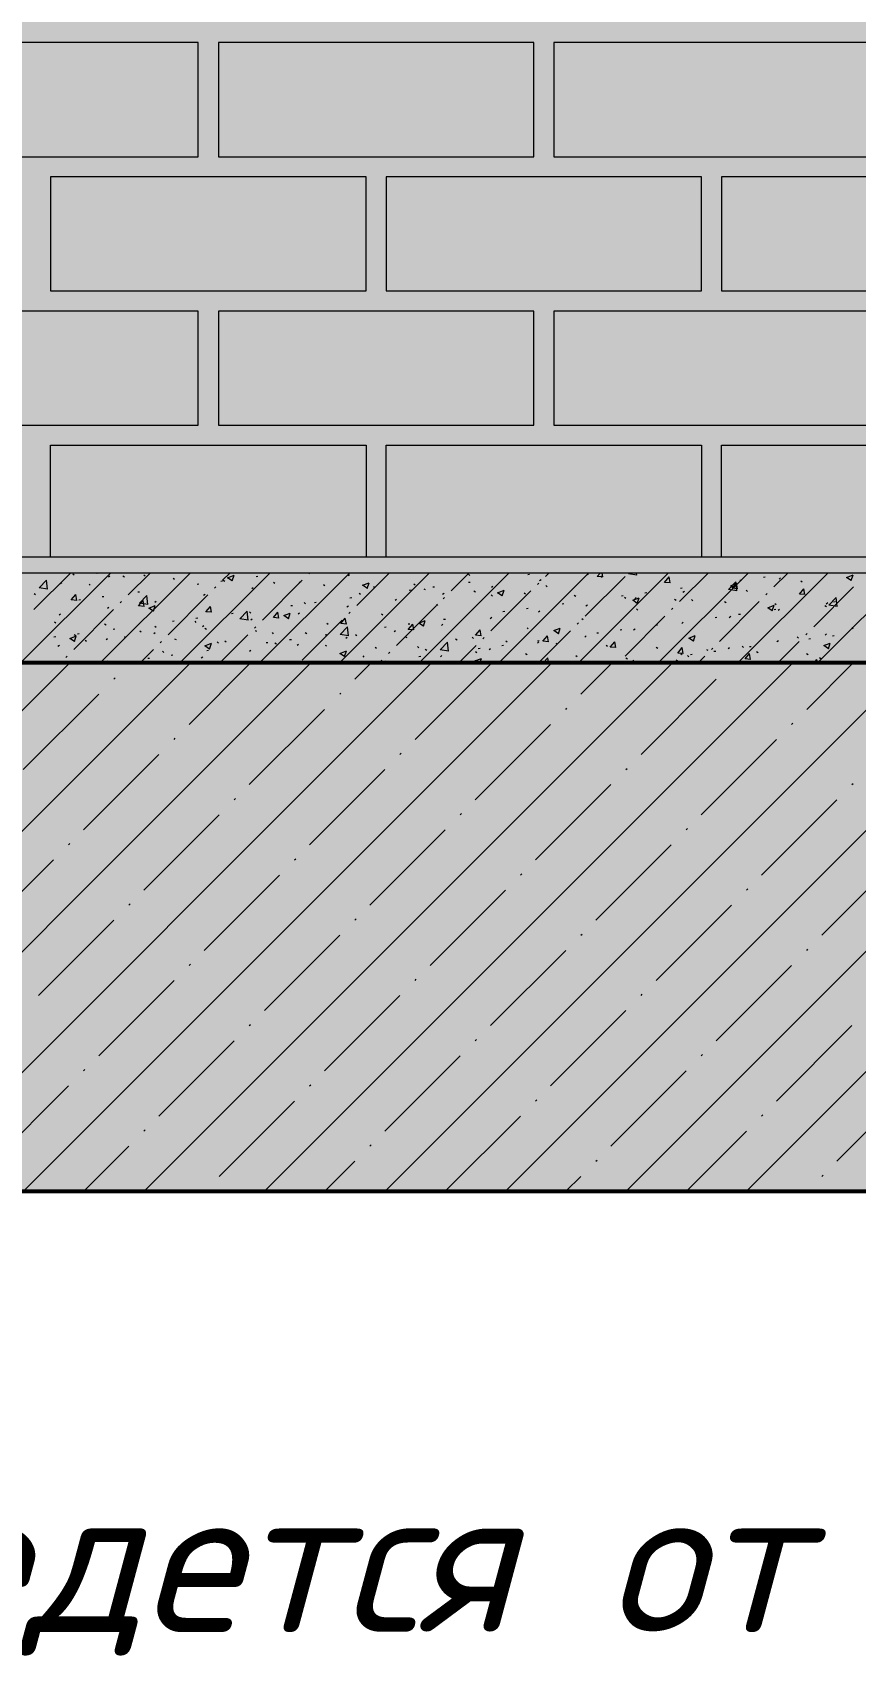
# Model space of a CAD drawing. Header units: millimetres. Extents: x -81576 to 1046824, y -248937 to 691537.
# Drawn here: x -8692 to -7136, y 616929 to 620032 of the extents above; entities that cross this region are included whole.
import ezdxf

# ---------------------------------------------------------------- set-up
doc = ezdxf.new("R2010")
doc.units = ezdxf.units.MM
doc.layers.add('PDF _Геометрия', color=7, linetype='Continuous', true_color=0x1d1d1d)
doc.layers.add('PDF _Сплошная заливка', color=7, linetype='Continuous', true_color=0xffffff)
doc.layers.add('PDF _Текст', color=7, linetype='Continuous')
doc.styles.add('PDF ISOCPEUR Italic', font='isocpeui.ttf')

msp = doc.modelspace()

# ---------------------------------------------------------------- hatches: boundary and pattern name
at = {"layer": 'PDF _Сплошная заливка', "true_color": 0x636466, "transparency": 33554559}
h = msp.add_hatch(color=251, dxfattribs=at)
h.paths.add_polyline_path([(-14198.8, 617839.9), (-46, 617839.9), (-46, 618839.9), (-487.7, 618839.9), (-487.7, 634793.8), (-987.7, 634793.8), (-987.7, 629959.9), (-3957.7, 629959.9), (-3957.7, 629709.9), (-4557.7, 629709.9), (-4557.7, 629409.9), (-5157.7, 629409.9), (-5157.7, 629109.9), (-5757.7, 629109.9), (-5757.7, 628809.9), (-6357.7, 628809.9), (-6357.7, 628509.9), (-6957.7, 628509.9), (-6957.7, 628209.9), (-7557.7, 628209.9), (-7557.7, 627909.9), (-8157.7, 627909.9), (-8157.7, 627609.9), (-8757.7, 627609.9), (-8757.7, 627309.9), (-9357.7, 627309.9), (-9357.7, 627009.9), (-9957.7, 627009.9), (-9957.7, 626709.9), (-10557.7, 626709.9), (-10557.7, 626409.9), (-11157.7, 626409.9), (-11157.7, 626109.9), (-11757.7, 626109.9), (-11757.7, 625579.9), (-18387.7, 625579.9), (-18387.7, 633599.9), (-11037.7, 633599.9), (-11037.7, 634234.5), (-9691.8, 634907.4), (-9784.9, 635093.8), (-9934.9, 634793.8), (-11157.7, 634793.8), (-11157.7, 634509.9), (-11757.7, 634509.9), (-11757.7, 634079.9), (-18387.7, 634079.9), (-18387.7, 634793.8), (-18887.7, 634793.8), (-18887.7, 617839.9), (-18387.7, 617839.9)], flags=0)
h.paths.add_polyline_path([(-9481.2, 618839.9), (-11037.7, 618839.9), (-11037.7, 619074.5), (-4145.8, 622979.9), (-987.7, 622979.9), (-987.7, 618839.9), (-7122.4, 618839.9)], flags=0)
h.paths.add_polyline_path([(-11757.7, 618839.9), (-18387.7, 618839.9), (-18387.7, 625099.9), (-11037.7, 625099.9), (-11037.7, 625834.5), (-3584.2, 629559.9), (-987.7, 629559.9), (-987.7, 623379.9), (-3987.7, 623379.9), (-3987.7, 623429.9), (-4557.7, 623429.9), (-4557.7, 623089.9), (-5157.7, 623089.9), (-5157.7, 622749.9), (-5757.7, 622749.9), (-5757.7, 622409.9), (-6357.7, 622409.9), (-6357.7, 622069.9), (-6957.7, 622069.9), (-6957.7, 621729.9), (-7557.7, 621729.9), (-7557.7, 621389.9), (-8157.7, 621389.9), (-8157.7, 621049.9), (-8757.7, 621049.9), (-8757.7, 620709.9), (-9357.7, 620709.9), (-9357.7, 620369.9), (-9957.7, 620369.9), (-9957.7, 620029.9), (-10557.7, 620029.9), (-10557.7, 619689.9), (-11157.7, 619689.9), (-11157.7, 619349.9), (-11757.7, 619349.9), (-11757.7, 618888.4)], flags=0)
h = msp.add_hatch(color=251, dxfattribs=at)
h.paths.add_polyline_path([(-10812.3, 619039.9), (-3987.7, 619039.9), (-3987.7, 622039.9), (-4487.7, 622039.9), (-4487.7, 622189.9), (-987.7, 622189.9), (-987.7, 622899.9), (-4000.5, 622899.9), (-10751.2, 619074.5)], flags=0)
h.paths.add_polyline_path([(-14247.7, 619039.9), (-11787.7, 619039.9), (-11787.7, 619379.9), (-11197.8, 619379.9), (-11197.8, 621115.6), (-11768, 620792.5), (-11787.7, 620827.3), (-4001.1, 625239.9), (-4260.4, 625239.9), (-4260.4, 625279.9), (-3987.7, 625279.9), (-3987.7, 629203), (-10713.8, 625839.9), (-11026.9, 625839.9), (-11037.7, 625834.5), (-11037.7, 625099.9), (-14247.7, 625099.9), (-14247.7, 620692.2)], flags=0)
h.paths.add_polyline_path([(-10597.8, 619719.9), (-10597.8, 621455.6), (-11157.8, 621138.2), (-11157.8, 619719.9), (-10812.3, 619719.9)], flags=0)
h.paths.add_polyline_path([(-10411.7, 620059.9), (-9997.8, 620059.9), (-9997.8, 621795.6), (-10557.8, 621478.2), (-10557.7, 620059.9)], flags=0)
h.paths.add_polyline_path([(-9481.2, 620399.9), (-9397.8, 620399.9), (-9397.8, 622135.6), (-9957.8, 621818.3), (-9957.7, 620399.9), (-9682.1, 620399.9)], flags=0)
h.paths.add_polyline_path([(-9357.8, 620739.9), (-8797.8, 620739.9), (-8797.8, 622475.6), (-9357.8, 622158.3), (-9357.8, 621049.9)], flags=0)
h.paths.add_polyline_path([(-8288, 621079.9), (-8197.8, 621079.9), (-8197.8, 622815.6), (-8757.8, 622498.3), (-8757.7, 621079.9)], flags=0)
h.paths.add_polyline_path([(-8157.8, 621419.9), (-7597.8, 621419.9), (-7597.8, 623155.7), (-8157.8, 622838.3), (-8157.8, 621729.9)], flags=0)
h.paths.add_polyline_path([(-7407.9, 621759.9), (-6997.8, 621759.9), (-6997.8, 623495.7), (-7557.8, 623178.3), (-7557.7, 621759.9)], flags=0)
h.paths.add_polyline_path([(-6957.7, 622099.9), (-6397.8, 622099.9), (-6397.8, 623835.7), (-6957.8, 623518.4), (-6957.8, 622099.9)], flags=0)
h.paths.add_polyline_path([(-6357.8, 622439.9), (-5797.8, 622439.9), (-5797.8, 624175.7), (-6357.8, 623858.4), (-6357.8, 622667.9)], flags=0)
h.paths.add_polyline_path([(-5197.8, 622779.9), (-5197.8, 624515.7), (-5757.8, 624198.4), (-5757.7, 622779.9)], flags=0)
h.paths.add_polyline_path([(-4597.8, 623119.9), (-4597.8, 624855.8), (-5157.8, 624538.4), (-5157.7, 623119.9), (-4617.7, 623119.9)], flags=0)
h.paths.add_polyline_path([(-4557.7, 623459.9), (-3997.8, 623459.9), (-3997.8, 625195.8), (-4557.8, 624878.4), (-4557.8, 623459.9)], flags=0)
h.paths.add_polyline_path([(-11787.7, 625579.9), (-11757.7, 625579.9), (-11757.7, 625839.9), (-11787.7, 625839.9), (-11787.7, 625599.9)], flags=0)
h.paths.add_polyline_path([(-13747.7, 625839.9), (-12757.7, 625839.9), (-12757.7, 625849.9), (-12723.3, 625849.9), (-12723.3, 625857.9), (-12719.7, 625857.9), (-12718.1, 625877.9), (-12695.7, 625877.9), (-12695, 625857.9), (-12692.1, 625857.9), (-12692.1, 625849.9), (-12657.7, 625849.9), (-12659.2, 626760.5), (-12681.8, 626762.8), (-12693.9, 626770), (-12700.7, 626777.7), (-12705.4, 626787.2), (-12706.7, 626791), (-12706.7, 626807.5), (-12707.5, 626810.6), (-12707.5, 627572.6), (-12707, 627582.5), (-12705.2, 627582.5), (-12704.6, 627585), (-12707.7, 627599.9), (-12703.4, 627617.2), (-12697.6, 627626.1), (-12689.6, 627633.1), (-12682.3, 627636.8), (-12672.5, 627639.3), (-12655.9, 627639.5), (-12621.6, 627639.8), (-12564.4, 627641.5), (-6414.6, 630716.4), (-11786.1, 633402.2), (-11786.1, 633558.6), (-11817.7, 633574.4), (-11817.7, 633599.9), (-14247.7, 633599.9), (-14247.7, 625839.9), (-14168.7, 625839.9)], flags=0)
h.paths.add_polyline_path([(-12429.7, 625839.9), (-11787.7, 625839.9), (-11787.7, 626149.9), (-11753.3, 626149.9), (-11753.3, 626157.9), (-11749.7, 626157.9), (-11748.1, 626177.9), (-11725.7, 626177.9), (-11725, 626157.9), (-11722.1, 626157.9), (-11722.1, 626149.9), (-11687.7, 626149.9), (-11687.7, 627190.4), (-12553.5, 626759.9), (-12617.7, 626759.9), (-12617.7, 625849.9), (-12583.3, 625849.9), (-12583.3, 625857.9), (-12579.7, 625857.9), (-12578.1, 625877.9), (-12555.7, 625877.9), (-12555, 625857.9), (-12552.1, 625857.9), (-12552.1, 625849.9), (-12517.7, 625849.9), (-12517.7, 625839.9)], flags=0)
h.paths.add_polyline_path([(-11547.7, 626139.9), (-11187.7, 626139.9), (-11187.7, 626439.9), (-10587.7, 626439.9), (-10587.7, 626739.9), (-9987.7, 626739.9), (-9987.7, 627049.9), (-9953.3, 627049.9), (-9953.3, 627057.9), (-9949.7, 627057.9), (-9948.1, 627077.9), (-9925.7, 627077.9), (-9925, 627057.9), (-9922.1, 627057.9), (-9922.1, 627049.9), (-9887.7, 627049.9), (-9887.7, 628090.4), (-11647.7, 627210.4), (-11647.7, 626149.9), (-11613.3, 626149.9), (-11613.3, 626157.9), (-11609.7, 626157.9), (-11607.7, 626177.9), (-11585.7, 626177.9), (-11585, 626157.9), (-11582.1, 626157.9), (-11582.1, 626149.9), (-11547.7, 626149.9)], flags=0)
h.paths.add_polyline_path([(-12567.7, 626838.5), (-12566.4, 626840.5), (-11687.7, 627279.9), (-11687.7, 627939.9), (-11675.7, 627941.4), (-11677.5, 627960.8), (-11676.1, 627972.5), (-11676.6, 627979.9), (-11677.3, 627979.9), (-11677.5, 627995.5), (-12553.5, 627559.9), (-12627.8, 627559.9), (-12627.7, 627489.9), (-12617.7, 627489.9), (-12617.7, 626839.8), (-12577.1, 626838.5)], flags=0)
h.paths.add_polyline_path([(-9387.7, 627039.9), (-9387.7, 627339.9), (-8787.7, 627339.9), (-8787.7, 627639.9), (-8187.7, 627639.9), (-8187.7, 627949.9), (-8153.3, 627949.9), (-8153.3, 627957.9), (-8149.7, 627957.9), (-8148.1, 627977.9), (-8125.7, 627977.9), (-8125, 627957.9), (-8122.1, 627957.9), (-8122.1, 627949.9), (-8087.7, 627949.9), (-8087.7, 628990.4), (-9847.7, 628110.4), (-9847.7, 627049.9), (-9813.3, 627049.9), (-9813.3, 627057.9), (-9809.7, 627057.9), (-9808.1, 627077.9), (-9785.7, 627077.9), (-9785, 627057.9), (-9782.1, 627057.9), (-9782.1, 627049.9), (-9747.7, 627049.9), (-9747.7, 627039.9), (-9481.2, 627039.9)], flags=0)
h.paths.add_polyline_path([(-11647.7, 627299.9), (-9887.7, 628179.9), (-9887.7, 628839.9), (-9875.7, 628841.4), (-9877.5, 628860.8), (-9876.1, 628872.5), (-9876.6, 628879.9), (-9877.3, 628879.9), (-9877.5, 628895.5), (-11658, 628005.3), (-11659, 627979.9), (-11660.6, 627979.9), (-11658, 627953.5), (-11657.7, 627939.9), (-11647.7, 627939.9), (-11647.7, 627409.9)], flags=0)
h.paths.add_polyline_path([(-7712.1, 627939.9), (-7587.7, 627939.9), (-7587.7, 628239.9), (-6987.7, 628239.9), (-6987.7, 628539.9), (-6387.7, 628539.9), (-6387.7, 628849.9), (-6353.3, 628849.9), (-6353.3, 628857.9), (-6349.7, 628857.9), (-6348.1, 628877.9), (-6325.7, 628877.9), (-6325, 628857.9), (-6322.1, 628857.9), (-6322.1, 628849.9), (-6287.7, 628849.9), (-6287.7, 629890.4), (-8047.7, 629010.4), (-8047.7, 627949.9), (-8013.3, 627949.9), (-8013.3, 627957.9), (-8009.7, 627957.9), (-8008.1, 627977.9), (-7985.7, 627977.9), (-7985, 627957.9), (-7982.1, 627957.9), (-7982.1, 627949.9), (-7947.7, 627949.9), (-7947.7, 627939.9)], flags=0)
h.paths.add_polyline_path([(-11667.7, 627975.1), (-11665.1, 627979.9), (-11670.7, 627978), (-11670.1, 627977.4)], flags=0)
h.paths.add_polyline_path([(-9847.7, 628199.9), (-8087.7, 629079.9), (-8087.7, 629739.9), (-8075.7, 629741.4), (-8077.5, 629760.8), (-8076.1, 629772.5), (-8076.6, 629779.9), (-8077.3, 629779.9), (-8077.5, 629795.5), (-9858, 628905.3), (-9859, 628879.9), (-9860.6, 628879.9), (-9858, 628853.5), (-9857.7, 628839.9), (-9847.7, 628839.9), (-9847.7, 628235.1)], flags=0)
h.paths.add_polyline_path([(-5787.7, 628839.9), (-5787.7, 629139.9), (-5187.7, 629139.9), (-5187.7, 629439.9), (-4587.7, 629439.9), (-4587.7, 629749.9), (-4553.3, 629749.9), (-4553.3, 629757.9), (-4549.7, 629757.9), (-4548.1, 629777.9), (-4540.8, 629779.5), (-5525.2, 630271.7), (-6247.7, 629910.4), (-6247.7, 628849.9), (-6213.3, 628849.9), (-6213.3, 628857.9), (-6209.7, 628857.9), (-6208.1, 628877.9), (-6185.7, 628877.9), (-6185, 628857.9), (-6182.1, 628857.9), (-6182.1, 628849.9), (-6147.7, 628849.9), (-6147.7, 628839.9), (-5943, 628839.9)], flags=0)
h.paths.add_polyline_path([(-9867.7, 628875.1), (-9865.1, 628879.9), (-9872.7, 628879.9), (-9870.1, 628877.4)], flags=0)
h.paths.add_polyline_path([(-8047.7, 629099.9), (-6287.7, 629979.9), (-6287.7, 630639.9), (-6275.8, 630642), (-6277.5, 630647.9), (-6325.2, 630671.7), (-8058, 629805.3), (-8059, 629779.9), (-8060.6, 629779.9), (-8058, 629753.5), (-8057.7, 629739.9), (-8047.7, 629739.9), (-8047.7, 629610.5)], flags=0)
h.paths.add_polyline_path([(-4321.3, 629739.9), (-4226.1, 629739.9), (-4226.1, 629788.2), (-4386.1, 629868), (-4385, 629757.9), (-4382.1, 629757.9), (-4382.1, 629749.9), (-4347.7, 629748), (-4347.7, 629739.9)], flags=0)
h.paths.add_polyline_path([(-4522.1, 629749.9), (-4487.7, 629749.9), (-4487.7, 629753), (-4525.7, 629772), (-4525, 629757.9), (-4522.1, 629757.9)], flags=0)
h.paths.add_polyline_path([(-4426.1, 629766.9), (-4426.1, 629888), (-4447.7, 629898.7), (-4447.7, 629777.7)], flags=0)
h.paths.add_polyline_path([(-8067.7, 629775.1), (-8065.1, 629779.9), (-8072.7, 629779.9), (-8070.1, 629777.4)], flags=0)
h.paths.add_polyline_path([(-4487.7, 629797.7), (-4487.7, 629918.7), (-4586.1, 629967.8), (-4586.1, 629846.9), (-4528.2, 629818)], flags=0)
h.paths.add_polyline_path([(-4626.1, 629866.9), (-4626.1, 629987.7), (-4786.1, 630067.5), (-4786.1, 629946.9), (-4663.4, 629885.6)], flags=0)
h.paths.add_polyline_path([(-4826.1, 629966.9), (-4826.1, 630087.5), (-4986.1, 630167.3), (-4986.1, 630046.9)], flags=0)
h.paths.add_polyline_path([(-6247.7, 629999.9), (-5614.6, 630316.4), (-6247.7, 630633), (-6247.7, 630023.1)], flags=0)
h.paths.add_polyline_path([(-5026.1, 630066.9), (-5026.1, 630187.2), (-5186.1, 630267), (-5186.1, 630146.9), (-5128.2, 630118)], flags=0)
h.paths.add_polyline_path([(-5226.1, 630166.9), (-5226.1, 630287), (-5360.5, 630354), (-5386.1, 630341.2), (-5386.1, 630246.9), (-5353.3, 630230.5)], flags=0)
h.paths.add_polyline_path([(-5426.1, 630266.9), (-5427, 630320.8), (-5480.5, 630294.1)], flags=0)
h.paths.add_polyline_path([(-5569.9, 630338.8), (-5450.1, 630398.7), (-5586.1, 630466.5), (-5586.1, 630346.9)], flags=0)
h.paths.add_polyline_path([(-5626.1, 630366.9), (-5626.1, 630486.5), (-5786.1, 630566.3), (-5786.1, 630446.9), (-5648.1, 630377.9)], flags=0)
h.paths.add_polyline_path([(-5826.1, 630466.9), (-5826.1, 630586.2), (-5986.1, 630666), (-5986.1, 630546.9), (-5943, 630525.3)], flags=0)
h.paths.add_polyline_path([(-6026.1, 630566.9), (-6026.1, 630686), (-6038.6, 630692.2), (-6186.1, 630692.2), (-6186.1, 630646.9)], flags=0)
h.paths.add_polyline_path([(-6226.1, 630666.9), (-6226.1, 630721.2), (-6258, 630705.3), (-6258, 630682.8), (-6237.9, 630672.8)], flags=0)
h.paths.add_polyline_path([(-6277.3, 630692.5), (-6277.3, 630695.6), (-6280.5, 630694.1)], flags=0)
h.paths.add_polyline_path([(-6369.9, 630738.8), (-6251.1, 630798.2), (-6386.1, 630865.5), (-6385.3, 630746.5)], flags=0)
h.paths.add_polyline_path([(-6426.1, 630766.9), (-6426.1, 630885.4), (-6586.1, 630965.2), (-6586.1, 630846.9), (-6532.7, 630820.2)], flags=0)
h.paths.add_polyline_path([(-6626.1, 630866.9), (-6626.1, 630985.2), (-6786.1, 631065), (-6786.1, 630946.9)], flags=0)
h.paths.add_polyline_path([(-6826.1, 630966.9), (-6826.1, 631084.9), (-6986.1, 631164.7), (-6986.1, 631046.9), (-6928.2, 631018)], flags=0)
h.paths.add_polyline_path([(-7026.1, 631066.9), (-7026.1, 631184.7), (-7186.1, 631264.5), (-7186.1, 631146.9), (-7122.4, 631115)], flags=0)
h.paths.add_polyline_path([(-7226.1, 631166.9), (-7226.1, 631284.4), (-7386.1, 631364.2), (-7386.1, 631246.9)], flags=0)
h.paths.add_polyline_path([(-7426.1, 631266.9), (-7426.1, 631384.2), (-7586.1, 631464), (-7586.1, 631346.9), (-7563.1, 631335.4)], flags=0)
h.paths.add_polyline_path([(-7626.1, 631366.9), (-7626.1, 631483.9), (-7786.1, 631563.7), (-7786.1, 631446.9), (-7712.1, 631409.9)], flags=0)
h.paths.add_polyline_path([(-7826.1, 631466.9), (-7826.1, 631583.7), (-7843.2, 631592.2), (-7986.1, 631592.2), (-7986.1, 631546.9), (-7964.3, 631536)], flags=0)
h.paths.add_polyline_path([(-8026.1, 631566.9), (-8026.1, 631683.4), (-8186.1, 631763.2), (-8186.1, 631646.9), (-8076.7, 631592.2)], flags=0)
h.paths.add_polyline_path([(-8226.1, 631666.9), (-8226.1, 631783.2), (-8386.1, 631863), (-8386.1, 631746.9), (-8301.8, 631704.7)], flags=0)
h.paths.add_polyline_path([(-8426.1, 631766.9), (-8426.1, 631882.9), (-8586.1, 631962.7), (-8586.1, 631846.9)], flags=0)
h.paths.add_polyline_path([(-8626.1, 631866.9), (-8626.1, 631982.6), (-8786.1, 632062.4), (-8786.1, 631946.9), (-8728.2, 631918)], flags=0)
h.paths.add_polyline_path([(-8826.1, 631966.9), (-8826.1, 632082.4), (-8986.1, 632162.2), (-8986.1, 632046.9)], flags=0)
h.paths.add_polyline_path([(-9026.1, 632066.9), (-9026.1, 632182.1), (-9186.1, 632261.9), (-9186.1, 632146.9)], flags=0)
h.paths.add_polyline_path([(-9226.1, 632166.9), (-9226.1, 632281.9), (-9386.1, 632361.7), (-9386.1, 632246.9), (-9363.1, 632235.4)], flags=0)
h.paths.add_polyline_path([(-9426.1, 632266.9), (-9426.1, 632381.6), (-9586.1, 632461.4), (-9586.1, 632346.9), (-9481.2, 632294.4)], flags=0)
h.paths.add_polyline_path([(-9626.1, 632366.9), (-9626.1, 632481.4), (-9647.8, 632492.2), (-9786.1, 632492.2), (-9786.1, 632446.9), (-9776.1, 632441.9)], flags=0)
h.paths.add_polyline_path([(-9826.1, 632466.9), (-9826.1, 632581.1), (-9986.1, 632660.9), (-9986.1, 632546.9), (-9876.7, 632492.2)], flags=0)
h.paths.add_polyline_path([(-10026.1, 632566.9), (-10026.1, 632680.9), (-10186.1, 632760.7), (-10186.1, 632646.9), (-10070.9, 632589.3)], flags=0)
h.paths.add_polyline_path([(-10226.1, 632666.9), (-10226.1, 632780.6), (-10386.1, 632860.4), (-10386.1, 632746.9)], flags=0)
h.paths.add_polyline_path([(-10426.1, 632766.9), (-10426.1, 632880.4), (-10586.1, 632960.1), (-10585.4, 632846.5), (-10528.2, 632818)], flags=0)
h.paths.add_polyline_path([(-10626.1, 632866.9), (-10626.1, 632980.1), (-10786.1, 633059.9), (-10786.1, 632946.9), (-10660.6, 632884.1)], flags=0)
h.paths.add_polyline_path([(-10826.1, 632966.9), (-10826.1, 633079.8), (-10986.1, 633159.6), (-10986.1, 633046.9)], flags=0)
h.paths.add_polyline_path([(-11026.1, 633066.9), (-11026.1, 633179.6), (-11186.1, 633259.4), (-11186.1, 633146.9), (-11163.1, 633135.4)], flags=0)
h.paths.add_polyline_path([(-11226.1, 633166.9), (-11226.1, 633279.3), (-11386.1, 633359.1), (-11386.1, 633246.9), (-11250.3, 633179)], flags=0)
h.paths.add_polyline_path([(-11426.1, 633266.9), (-11426.1, 633379.1), (-11586.1, 633458.9), (-11586.1, 633346.9)], flags=0)
h.paths.add_polyline_path([(-11626.1, 633366.9), (-11626.1, 633472.2), (-11746.1, 633472.2), (-11746.1, 633426.9)], flags=0)
h = msp.add_hatch(color=251, dxfattribs=at)
h.paths.add_polyline_path([(-18382.7, 619009.9), (-11757.7, 619009.9), (-11757.7, 619039.9), (-18387.7, 619039.9), (-18387.7, 619009.9), (-18383.6, 619009.9)], flags=0)
h.paths.add_polyline_path([(-3987.7, 619009.9), (-987.7, 619009.9), (-987.7, 619039.9), (-11037.7, 619039.9), (-11037.7, 619009.9), (-4763.6, 619009.9)], flags=0)
h = msp.add_hatch(color=251, dxfattribs=at)
h.paths.add_polyline_path([(-18387.7, 618839.9), (-11757.7, 618839.9), (-11757.7, 619009.9), (-18387.7, 619009.9)], flags=0)
h.paths.add_polyline_path([(-3987.7, 618839.9), (-987.7, 618839.9), (-987.7, 619009.9), (-11037.7, 619009.9), (-11037.7, 618839.9), (-4763.6, 618839.9)], flags=0)

# ---------------------------------------------------------------- linework, layer by layer
at = {"layer": 'PDF _Геометрия', "color": 7, "lineweight": 53}
msp.add_lwpolyline([(-18887.7, 634793.8), (-18887.7, 617839.9), (-46, 617839.9)], dxfattribs=at)
at = {"layer": 'PDF _Геометрия', "color": 7, "lineweight": 50}
for points in [[(-987.7, 622979.9), (-987.7, 618839.9), (-11037.7, 618839.9)], [(-18916.4, 617839.9), (-46, 617839.9)]]:
    msp.add_lwpolyline(points, dxfattribs=at)
at = {"layer": 'PDF _Геометрия', "color": 7, "lineweight": 53}
msp.add_lwpolyline([(-11037.7, 619074.5), (-4145.8, 622979.9), (-987.7, 622979.9), (-987.7, 618839.9), (-11037.7, 618839.9)], close=True, dxfattribs=at)
at = {"layer": 'PDF _Геометрия', "color": 9, "lineweight": 9, "true_color": 0xcacaca}
for points in [[(-8379.1, 620013.8), (-8976, 620013.8), (-8976, 619797.9), (-8379.1, 619797.9)], [(-7744.1, 620013.8), (-8341, 620013.8), (-8341, 619797.9), (-7744.1, 619797.9)], [(-7109.1, 620013.8), (-7706, 620013.8), (-7706, 619797.9), (-7109.1, 619797.9)], [(-8061.6, 619759.8), (-8658.5, 619759.8), (-8658.5, 619543.9), (-8061.6, 619543.9)], [(-7426.6, 619759.8), (-8023.5, 619759.8), (-8023.5, 619543.9), (-7426.6, 619543.9)], [(-6791.6, 619759.8), (-7388.5, 619759.8), (-7388.5, 619543.9), (-6791.6, 619543.9)], [(-8379.1, 619505.8), (-8976, 619505.8), (-8976, 619289.9), (-8379.1, 619289.9)], [(-7744.1, 619505.8), (-8341, 619505.8), (-8341, 619289.9), (-7744.1, 619289.9)], [(-7109.1, 619505.8), (-7706, 619505.8), (-7706, 619289.9), (-7109.1, 619289.9)]]:
    msp.add_lwpolyline(points, close=True, dxfattribs=at)
for points in [[(-8658.5, 619039.9), (-8658.5, 619251.8), (-8061.6, 619251.8), (-8061.6, 619039.9)], [(-8023.5, 619039.9), (-8023.5, 619251.8), (-7426.6, 619251.8), (-7426.6, 619039.9)], [(-7388.5, 619039.9), (-7388.5, 619251.8), (-6791.6, 619251.8), (-6791.6, 619039.9)]]:
    msp.add_lwpolyline(points, dxfattribs=at)
at = {"layer": 'PDF _Геометрия', "color": 7, "lineweight": 9}
for points in [[(-11037.7, 618839.9), (-987.7, 618839.9), (-987.7, 619009.9), (-987.7, 619039.9), (-11037.7, 619039.9)], [(-987.7, 619009.9), (-11037.7, 619009.9)]]:
    msp.add_lwpolyline(points, dxfattribs=at)
at = {"layer": 'PDF _Геометрия', "color": 250, "lineweight": 9, "true_color": 0x2c2c2c}
for points in [[(-8715.5, 618839.9), (-8545.5, 619009.9)], [(-8690.2, 618940.7), (-8621, 619009.9)], [(-8664.2, 618979.6), (-8680, 618982.1), (-8666.2, 618996.5)], [(-8664.2, 618979.6), (-8666.2, 618996.5)], [(-8640.3, 618989.9), (-8637.6, 618992)], [(-8616.7, 619008.3), (-8613.8, 619006.5)], [(-8585.9, 618989), (-8583.4, 618986.8)], [(-8571, 619009.9), (-8570.2, 619009.3)], [(-8570.2, 619009.3), (-8570, 619009.9)], [(-8564.7, 618839.9), (-8394.7, 619009.9)], [(-8549, 619002.4), (-8546.3, 619004.5)], [(-8521.8, 619004.3), (-8518.9, 619002.5)], [(-8511.6, 618968.4), (-8470.2, 619009.9)], [(-8482.2, 619006.8), (-8479.7, 619004.6)], [(-8426.8, 619000.3), (-8424, 618998.5)], [(-8413.8, 618839.9), (-8243.8, 619009.9)], [(-8381.3, 618988.8), (-8377.9, 618989.3)], [(-8348.2, 618981), (-8345.7, 618983.5)], [(-8336.7, 618994.7), (-8333.4, 618995.1)], [(-8333.1, 618996.1), (-8319.3, 619009.9)], [(-8331.9, 618996.3), (-8329.1, 618994.5)], [(-8314.7, 618995.1), (-8323.5, 619001), (-8311.1, 619005.8)], [(-8314.7, 618995.1), (-8311.1, 619005.8)], [(-8277.7, 618980.5), (-8275, 618982.5)], [(-8269.4, 619003.6), (-8266.1, 619004)], [(-8262.9, 618839.9), (-8092.9, 619009.9)], [(-8257.7, 618920.6), (-8182.2, 618996.1)], [(-8237, 618992.3), (-8234.2, 618990.5)], [(-8187.9, 618991.9), (-8185.2, 618993.9)], [(-8169.7, 619008.6), (-8168.4, 619009.9)], [(-8142.1, 618988.3), (-8139.3, 618986.5)], [(-8112.1, 618839.9), (-7942.1, 619009.9)], [(-8095.5, 619005.2), (-8092.9, 619007.2)], [(-8079.2, 618948.3), (-8017.5, 619009.9)], [(-8059.1, 618980.8), (-8068, 618986.8), (-8055.5, 618991.6)], [(-8059.2, 618980.8), (-8055.5, 618991.6)], [(-8047.2, 618984.3), (-8044.4, 618982.5)], [(-7971.1, 618989.7), (-7968.6, 618987.5)], [(-7961.2, 618839.9), (-7791.2, 619009.9)], [(-7935.2, 618983.6), (-7931.9, 618984)], [(-7900.6, 618975.9), (-7866.7, 619009.9)], [(-7867.9, 618992.5), (-7864.6, 618992.9)], [(-7867.4, 619007.5), (-7864.9, 619005.3)], [(-7824.2, 618983.2), (-7821.6, 618985.3)], [(-7810.3, 618839.9), (-7640.3, 619009.9)], [(-7755.6, 619007.2), (-7752.3, 619007.7)], [(-7737.2, 618988.5), (-7734.7, 618991)], [(-7733, 618995.7), (-7730.3, 618997.8)], [(-7722.1, 619003.6), (-7715.8, 619009.9)], [(-7721.1, 618986.3), (-7718.6, 618984)], [(-7659.5, 618839.9), (-7489.5, 619009.9)], [(-7646.7, 618928.2), (-7571.2, 619003.6)], [(-7643.2, 619007.1), (-7640.5, 619009.2)], [(-7613.3, 619002.5), (-7623.9, 619003.4), (-7618.5, 619009.9)], [(-7617.4, 619004.1), (-7614.9, 619001.8)], [(-7613.3, 619002.5), (-7614.7, 619009.9)], [(-7549.2, 619005.7), (-7565, 619008.1), (-7563.3, 619009.9)], [(-7549.2, 619005.7), (-7549.7, 619009.9)], [(-7508.6, 618839.9), (-7338.6, 619009.9)], [(-7485.8, 618991.3), (-7496.4, 618992.2), (-7487.8, 619002.5)], [(-7485.8, 618991.3), (-7487.9, 619002.5)], [(-7468.1, 618955.8), (-7414.1, 619009.9)], [(-7399, 619009.9), (-7398.7, 619009.7)], [(-7398.7, 619009.7), (-7398.7, 619009.9)], [(-7359.5, 618976.2), (-7375.3, 618978.7), (-7361.4, 618993.1)], [(-7371.9, 618985.2), (-7369.2, 618987.2)], [(-7358.3, 618980.2), (-7368.9, 618981.1), (-7360.3, 618991.3)], [(-7359.5, 618976.2), (-7361.4, 618993.1)], [(-7358.3, 618980.2), (-7360.3, 618991.3)], [(-7357.7, 618839.9), (-7187.7, 619009.9)], [(-7354.1, 618996.1), (-7350.8, 618996.6)], [(-7309.6, 619002), (-7306.3, 619002.4)], [(-7289.6, 618983.5), (-7263.2, 619009.9)], [(-7279.5, 618998.5), (-7276.9, 619000.5)], [(-7238.4, 618995.3), (-7235.9, 618993)], [(-7214.2, 618908), (-7138.7, 618983.5)], [(-7206.9, 618839.9), (-7036.9, 619009.9)], [(-7143.2, 618995.5), (-7152, 619001.4), (-7139.6, 619006.2)], [(-7143.2, 618995.5), (-7139.6, 619006.2)], [(-8689.6, 618971.2), (-8687.1, 618969)], [(-8608.9, 618958), (-8619.5, 618958.9), (-8610.9, 618969.1)], [(-8608.9, 618958), (-8611, 618969.1)], [(-8605.4, 618959.3), (-8602.1, 618959.8)], [(-8560.9, 618965.2), (-8557.6, 618965.6)], [(-8526.7, 618953.3), (-8524.2, 618955.8)], [(-8493.5, 618974.1), (-8490.2, 618974.5)], [(-8481.4, 618946.8), (-8492, 618947.8), (-8483.4, 618958)], [(-8474.4, 618950.2), (-8490.2, 618952.6), (-8476.4, 618967.1)], [(-8481.4, 618946.8), (-8483.4, 618958)], [(-8474.4, 618950.2), (-8476.4, 618967.1)], [(-8461.3, 618954.6), (-8458.7, 618956.7)], [(-8436.2, 618893), (-8360.8, 618968.4)], [(-8369, 618968), (-8366.3, 618970)], [(-8178.4, 618954.2), (-8176, 618951.9)], [(-8159.4, 618954.1), (-8156.1, 618954.5)], [(-8092, 618962.9), (-8088.7, 618963.4)], [(-8074.8, 618971.9), (-8072.3, 618969.7)], [(-8006.4, 618958.5), (-8003.7, 618960.6)], [(-7979.7, 618977.7), (-7976.4, 618978.2)], [(-7952.3, 618980.3), (-7949.5, 618978.5)], [(-7916.6, 618969.9), (-7913.9, 618971.9)], [(-7915.7, 618960.9), (-7913.2, 618963.4)], [(-7857.4, 618976.3), (-7854.5, 618974.5)], [(-7825.2, 618900.5), (-7749.8, 618975.9)], [(-7824.8, 618968.5), (-7822.3, 618966.2)], [(-7803.6, 618966.6), (-7812.5, 618972.6), (-7800, 618977.3)], [(-7803.6, 618966.6), (-7800, 618977.3)], [(-7762.5, 618972.3), (-7759.6, 618970.5)], [(-7690.5, 618951.8), (-7687.2, 618952.3)], [(-7667.5, 618968.2), (-7664.7, 618966.4)], [(-7578.2, 618966.6), (-7574.9, 618967.1)], [(-7572.6, 618964.2), (-7569.8, 618962.4)], [(-7548.1, 618952.4), (-7556.9, 618958.3), (-7544.5, 618963.1)], [(-7553, 618961.3), (-7550.3, 618963.3)], [(-7548.1, 618952.4), (-7544.5, 618963.1)], [(-7533.7, 618972.5), (-7530.4, 618972.9)], [(-7477.7, 618960.2), (-7474.9, 618958.4)], [(-7466.4, 618981.3), (-7463.1, 618981.8)], [(-7461.7, 618973.8), (-7459, 618975.8)], [(-7445.8, 618959.7), (-7443.3, 618957.4)], [(-7392.7, 618880.4), (-7317.3, 618955.8)], [(-7382.8, 618956.2), (-7380, 618954.4)], [(-7342.1, 618977.5), (-7339.6, 618975.2)], [(-7304.7, 618968.4), (-7302.2, 618970.9)], [(-7287.9, 618952.2), (-7285.1, 618950.4)], [(-7230.7, 618969), (-7241.4, 618969.9), (-7232.8, 618980.1)], [(-7230.8, 618969), (-7232.8, 618980.1)], [(-7190.4, 618951.8), (-7187.7, 618953.9)], [(-7169.7, 618946.8), (-7185.5, 618949.3), (-7171.7, 618963.7)], [(-7176.7, 618955.5), (-7173.4, 618956)], [(-7169.7, 618946.8), (-7171.7, 618963.7)], [(-8642.4, 618930.7), (-8639.8, 618932.8)], [(-8614.7, 618865.3), (-8539.3, 618940.7)], [(-8551.1, 618943.2), (-8548.5, 618945.3)], [(-8464.1, 618937.7), (-8472.9, 618943.7), (-8460.4, 618948.5)], [(-8464.1, 618937.7), (-8460.5, 618948.5)], [(-8383.5, 618924.6), (-8380.2, 618925)], [(-8353.8, 618935.7), (-8364.5, 618936.6), (-8355.9, 618946.8)], [(-8353.8, 618935.7), (-8355.9, 618946.8)], [(-8316.2, 618933.4), (-8312.9, 618933.9)], [(-8284.7, 618920.7), (-8300.5, 618923.2), (-8286.6, 618937.6)], [(-8284.7, 618920.7), (-8286.7, 618937.6)], [(-8282.1, 618936.4), (-8279.7, 618934.1)], [(-8279.8, 618921.3), (-8277.2, 618923.3)], [(-8226.3, 618924.5), (-8236.9, 618925.5), (-8228.4, 618935.7)], [(-8226.3, 618924.5), (-8228.4, 618935.7)], [(-8208.5, 618923.5), (-8217.4, 618929.5), (-8204.9, 618934.2)], [(-8208.5, 618923.5), (-8204.9, 618934.2)], [(-8203.9, 618948.2), (-8200.6, 618948.7)], [(-8190, 618932.7), (-8187.4, 618934.7)], [(-8182.2, 618845.2), (-8106.8, 618920.6)], [(-8098.8, 618913.4), (-8109.4, 618914.3), (-8100.8, 618924.5)], [(-8098.8, 618913.4), (-8100.8, 618924.5)], [(-8097.7, 618946), (-8095, 618948)], [(-8094.2, 618933.2), (-8091.7, 618935.7)], [(-8032.2, 618932.9), (-8029.7, 618930.6)], [(-8003.7, 618872.8), (-7928.3, 618948.3)], [(-7928.5, 618950.7), (-7926, 618948.4)], [(-7914.7, 618922.3), (-7911.3, 618922.8)], [(-7826.4, 618924), (-7823.7, 618926.1)], [(-7802.4, 618937.1), (-7799.1, 618937.6)], [(-7757.9, 618943), (-7754.5, 618943.4)], [(-7735.1, 618936.6), (-7732.5, 618938.6)], [(-7653.2, 618924.1), (-7650.7, 618921.8)], [(-7645.3, 618947.9), (-7642.7, 618950)], [(-7571.2, 618852.7), (-7495.8, 618928.2)], [(-7549.5, 618941.9), (-7547, 618939.6)], [(-7483.2, 618940.7), (-7480.7, 618943.2)], [(-7400.9, 618926), (-7397.6, 618926.4)], [(-7374, 618926), (-7371.4, 618928)], [(-7356.4, 618931.9), (-7353, 618932.3)], [(-7292.6, 618938.1), (-7301.4, 618944.1), (-7289, 618948.9)], [(-7292.6, 618938.1), (-7289, 618948.9)], [(-7289, 618940.7), (-7285.7, 618941.2)], [(-7281.7, 618939.3), (-7279, 618941.4)], [(-7193, 618948.2), (-7190.1, 618946.4)], [(-8652.2, 618889.2), (-8648.8, 618889.6)], [(-8651.3, 618917.5), (-8648.5, 618915.7)], [(-8613.4, 618880.4), (-8622.3, 618886.3), (-8609.8, 618891.1)], [(-8613.8, 618893.6), (-8611, 618891.8)], [(-8613.5, 618880.4), (-8609.9, 618891.1)], [(-8607.7, 618895.1), (-8604.3, 618895.5)], [(-8556.4, 618913.5), (-8553.6, 618911.7)], [(-8540.3, 618903.9), (-8537, 618904.4)], [(-8518.9, 618889.6), (-8516.1, 618887.8)], [(-8489.5, 618900.8), (-8487, 618898.5)], [(-8463.5, 618895.4), (-8460.8, 618897.5)], [(-8461.5, 618909.5), (-8458.6, 618907.7)], [(-8428, 618918.7), (-8424.7, 618919.2)], [(-8385.8, 618918.6), (-8383.4, 618916.3)], [(-8371.1, 618908.8), (-8368.5, 618910.8)], [(-8366.6, 618905.5), (-8363.7, 618903.7)], [(-8338.4, 618839.9), (-8285.3, 618893)], [(-8272.8, 618905.5), (-8270.3, 618908)], [(-8271.6, 618901.4), (-8268.8, 618899.6)], [(-8239.5, 618897.3), (-8237.1, 618895)], [(-8176.7, 618897.4), (-8173.9, 618895.6)], [(-8138.8, 618892.8), (-8135.5, 618893.3)], [(-8135.8, 618915.1), (-8133.4, 618912.8)], [(-8094.9, 618891.3), (-8110.7, 618893.8), (-8096.9, 618908.2)], [(-8094.9, 618891.3), (-8096.9, 618908.2)], [(-8081.8, 618893.4), (-8079, 618891.6)], [(-8026.5, 618907.6), (-8023.2, 618908)], [(-8008.6, 618899.3), (-8005.9, 618901.4)], [(-7986.9, 618889.4), (-7984.1, 618887.6)], [(-7982, 618913.5), (-7978.7, 618913.9)], [(-7971.2, 618902.2), (-7981.9, 618903.1), (-7973.3, 618913.4)], [(-7971.3, 618902.2), (-7973.3, 618913.4)], [(-7953, 618909.2), (-7961.9, 618915.2), (-7949.4, 618920)], [(-7953, 618909.2), (-7949.4, 618920)], [(-7918.8, 618910.7), (-7916.1, 618912.8)], [(-7843.7, 618891.1), (-7854.3, 618892), (-7845.8, 618902.2)], [(-7843.7, 618891), (-7845.8, 618902.2)], [(-7756.9, 618906.3), (-7754.4, 618904)], [(-7734.9, 618839.9), (-7674.3, 618900.5)], [(-7716.2, 618879.9), (-7726.8, 618880.8), (-7718.2, 618891)], [(-7716.2, 618879.9), (-7718.3, 618891)], [(-7697.5, 618895), (-7706.3, 618901), (-7693.9, 618905.8)], [(-7697.5, 618895), (-7693.9, 618905.7)], [(-7661.8, 618913.1), (-7659.2, 618915.6)], [(-7647.5, 618888.8), (-7644.8, 618890.8)], [(-7625, 618896.5), (-7621.7, 618896.9)], [(-7580.5, 618902.4), (-7577.2, 618902.8)], [(-7555.1, 618902.1), (-7552.5, 618904.1)], [(-7513.2, 618911.2), (-7509.8, 618911.7)], [(-7463.8, 618914.6), (-7461.2, 618916.6)], [(-7442, 618880.8), (-7450.8, 618886.7), (-7438.4, 618891.5)], [(-7442, 618880.8), (-7438.4, 618891.5)], [(-7245.8, 618889.2), (-7243.3, 618886.9)], [(-7229.3, 618893), (-7226.7, 618895.5)], [(-7192.6, 618892.6), (-7189.9, 618894.7)], [(-7179, 618891.2), (-7175.7, 618891.7)], [(-7142.1, 618907), (-7139.6, 618904.7)], [(-8644.6, 618871.5), (-8641.9, 618873.6)], [(-8593.2, 618883), (-8590.7, 618880.7)], [(-8553.3, 618884), (-8550.6, 618886.1)], [(-8489.3, 618839.9), (-8463.9, 618865.3)], [(-8451.3, 618877.9), (-8448.8, 618880.4)], [(-8446.9, 618861.7), (-8444.4, 618859.5)], [(-8424, 618885.6), (-8421.2, 618883.8)], [(-8357.9, 618866.1), (-8366.8, 618872.1), (-8354.3, 618876.9)], [(-8362.9, 618863.3), (-8359.6, 618863.8)], [(-8357.9, 618866.1), (-8354.3, 618876.9)], [(-8343.2, 618879.5), (-8340.8, 618877.3)], [(-8329.1, 618881.6), (-8326.2, 618879.8)], [(-8282, 618862.1), (-8279.3, 618864.1)], [(-8250.7, 618878.1), (-8247.3, 618878.5)], [(-8234.2, 618877.6), (-8231.3, 618875.8)], [(-8206.2, 618884), (-8202.8, 618884.4)], [(-8192.2, 618873.5), (-8189.5, 618875.5)], [(-8139.2, 618873.6), (-8136.4, 618871.8)], [(-8102.4, 618851.9), (-8111.2, 618857.9), (-8098.8, 618862.6)], [(-8102.4, 618851.9), (-8098.8, 618862.6)], [(-8099.9, 618886.8), (-8097.2, 618888.8)], [(-8044.3, 618869.5), (-8041.5, 618867.7)], [(-8018.8, 618857.8), (-8016.3, 618860.3)], [(-7964.2, 618870.7), (-7961.8, 618868.4)], [(-7949.4, 618865.5), (-7946.6, 618863.7)], [(-7905.2, 618861.9), (-7921, 618864.3), (-7907.1, 618878.8)], [(-7905.2, 618861.9), (-7907.1, 618878.8)], [(-7892, 618885.4), (-7889.2, 618883.6)], [(-7885.8, 618839.9), (-7852.9, 618872.8)], [(-7860.6, 618888.5), (-7858.1, 618886.2)], [(-7854.5, 618861.5), (-7851.7, 618859.7)], [(-7849.2, 618867), (-7845.8, 618867.4)], [(-7840.3, 618885.4), (-7837.8, 618887.9)], [(-7828.6, 618864.9), (-7825.9, 618866.9)], [(-7804.6, 618872.8), (-7801.3, 618873.3)], [(-7797.1, 618881.4), (-7794.2, 618879.6)], [(-7737.3, 618881.7), (-7734, 618882.2)], [(-7737.3, 618877.4), (-7734.6, 618879.4)], [(-7702.2, 618877.4), (-7699.3, 618875.6)], [(-7607.2, 618873.4), (-7604.4, 618871.6)], [(-7588.7, 618868.7), (-7599.3, 618869.7), (-7590.7, 618879.9)], [(-7588.7, 618868.7), (-7590.7, 618879.9)], [(-7512.3, 618869.4), (-7509.5, 618867.6)], [(-7461.1, 618857.6), (-7471.7, 618858.5), (-7463.2, 618868.7)], [(-7461.1, 618857.6), (-7463.2, 618868.7)], [(-7417.4, 618865.4), (-7414.6, 618863.6)], [(-7407.8, 618865.3), (-7405.3, 618867.8)], [(-7403.1, 618861.7), (-7399.8, 618862.2)], [(-7376.2, 618866.8), (-7373.5, 618868.8)], [(-7349.4, 618871.4), (-7347, 618869.1)], [(-7335.8, 618870.6), (-7332.5, 618871)], [(-7322.5, 618861.3), (-7319.7, 618859.5)], [(-7283.8, 618880.1), (-7281.2, 618882.2)], [(-7282.3, 618839.9), (-7241.8, 618880.4)], [(-7223.5, 618885.4), (-7220.2, 618885.8)], [(-7186.4, 618866.5), (-7195.3, 618872.5), (-7182.8, 618877.3)], [(-7186.5, 618866.5), (-7182.9, 618877.3)], [(-9622.2, 617839.9), (-8622.2, 618839.9)], [(-9394.1, 617839.9), (-8394.1, 618839.9)], [(-9166, 617839.9), (-8166, 618839.9)], [(-8937.9, 617839.9), (-7937.9, 618839.9)], [(-8709.8, 617839.9), (-7709.8, 618839.9)], [(-8629.8, 618850.2), (-8627.3, 618852.7)], [(-8550.6, 618843.9), (-8548.1, 618841.7)], [(-8510.6, 618837.5), (-8508.1, 618839.9)], [(-8481.7, 617839.9), (-7481.7, 618839.9)], [(-8474.8, 618848.6), (-8471.5, 618849)], [(-8430.3, 618854.4), (-8427, 618854.9)], [(-8396.5, 618723.4), (-8280, 618839.9)], [(-8373.3, 618849.6), (-8370.6, 618851.6)], [(-8253.6, 617839.9), (-7253.6, 618839.9)], [(-8082.9, 618808.9), (-8051.9, 618839.9)], [(-8067.9, 618852.9), (-8065.5, 618850.6)], [(-8036.7, 618839.9), (-8031.4, 618845.2)], [(-8028.8, 618843.3), (-8025.5, 618843.8)], [(-8025.5, 617839.9), (-7025.5, 618839.9)], [(-8010.7, 618840.1), (-8008.1, 618842.2)], [(-7968.8, 618694.9), (-7826.3, 618837.5)], [(-7961.4, 618852.2), (-7958.1, 618852.6)], [(-7920.9, 618851.5), (-7918.3, 618853.6)], [(-7850.2, 618839.9), (-7855.7, 618843.6), (-7843.3, 618848.4)], [(-7846.1, 618839.9), (-7843.3, 618848.4)], [(-7797.4, 617839.9), (-6797.4, 618839.9)], [(-7759.6, 618857.5), (-7756.8, 618855.7)], [(-7726.4, 618839.9), (-7717.4, 618849.3)], [(-7716.3, 618839.9), (-7717.4, 618849.3)], [(-7664.7, 618853.5), (-7661.8, 618851.7)], [(-7655.2, 618780.4), (-7595.7, 618839.9)], [(-7584.1, 618839.9), (-7583.8, 618840.2)], [(-7569.8, 618849.5), (-7566.9, 618847.7)], [(-7569.3, 617839.9), (-6569.3, 618839.9)], [(-7559.9, 618841.1), (-7556.6, 618841.5)], [(-7557.3, 618842.9), (-7554.6, 618844.9)], [(-7474.8, 618845.5), (-7472, 618843.7)], [(-7466, 618855.4), (-7463.3, 618857.5)], [(-7453.1, 618853.6), (-7450.7, 618851.3)], [(-7447.7, 618855.9), (-7444.3, 618856.3)], [(-7433.2, 618839.9), (-7420.4, 618852.7)], [(-7379.9, 618841.5), (-7377.4, 618839.9)], [(-7370.1, 618837.5), (-7367.7, 618839.8)], [(-7333.6, 618846.4), (-7344.2, 618847.4), (-7335.7, 618857.6)], [(-7341.2, 617839.9), (-6341.2, 618839.9)], [(-7333.6, 618846.4), (-7335.7, 618857.6)], [(-7227.6, 618857.3), (-7224.8, 618855.5)], [(-7227.5, 618751.9), (-7139.6, 618839.9)], [(-7213.6, 618839.9), (-7208.1, 618846.4)], [(-7206.9, 618839.9), (-7208.1, 618846.4)], [(-7203.2, 618850.2), (-7200.7, 618847.9)], [(-8539.1, 618808.9), (-8536.7, 618811.3)], [(-7541.1, 618666.4), (-7398.6, 618808.9)], [(-8710.2, 618637.9), (-8567.6, 618780.4)], [(-8111.4, 618780.4), (-8109, 618782.8)], [(-8282.5, 618609.4), (-8139.9, 618751.9)], [(-7683.7, 618751.9), (-7681.3, 618754.3)], [(-7854.8, 618580.9), (-7712.2, 618723.4)], [(-7256, 618723.4), (-7253.7, 618725.8)], [(-8425, 618694.9), (-8422.7, 618697.3)], [(-7427.1, 618552.3), (-7284.5, 618694.9)], [(-8596.1, 618523.8), (-8453.5, 618666.4)], [(-7997.3, 618666.4), (-7995, 618668.8)], [(-8168.4, 618495.3), (-8025.9, 618637.9)], [(-7569.7, 618637.9), (-7567.3, 618640.2)], [(-7142, 618609.4), (-7139.6, 618611.7)], [(-8311, 618580.9), (-8308.6, 618583.2)], [(-7740.7, 618466.8), (-7598.2, 618609.4)], [(-7313, 618438.3), (-7170.5, 618580.9)], [(-8482.1, 618409.8), (-8339.5, 618552.3)], [(-7883.3, 618552.3), (-7880.9, 618554.7)], [(-8054.4, 618381.3), (-7911.8, 618523.8)], [(-7455.6, 618523.8), (-7453.2, 618526.2)], [(-8624.6, 618495.3), (-8622.2, 618497.7)], [(-7626.7, 618352.8), (-7484.1, 618495.3)], [(-8795.7, 618324.2), (-8653.1, 618466.8)], [(-8196.9, 618466.8), (-8194.6, 618469.2)], [(-7199, 618324.2), (-7056.4, 618466.8)], [(-8368, 618295.7), (-8225.4, 618438.3)], [(-7769.2, 618438.3), (-7766.9, 618440.7)], [(-7940.3, 618267.2), (-7797.8, 618409.8)], [(-7341.6, 618409.8), (-7339.2, 618412.1)], [(-8510.6, 618381.3), (-8508.2, 618383.6)], [(-7512.6, 618238.7), (-7370.1, 618381.3)], [(-8681.6, 618210.2), (-8539.1, 618352.8)], [(-8082.9, 618352.8), (-8080.5, 618355.1)], [(-8254, 618181.7), (-8111.4, 618324.2)], [(-7655.2, 618324.2), (-7652.8, 618326.6)], [(-8396.5, 618267.2), (-8394.1, 618269.6)], [(-7826.3, 618153.2), (-7683.7, 618295.7)], [(-7227.5, 618295.7), (-7225.1, 618298.1)], [(-8567.6, 618096.1), (-8425, 618238.7)], [(-7968.8, 618238.7), (-7966.5, 618241.1)], [(-7398.6, 618124.7), (-7256, 618267.2)], [(-8139.9, 618067.6), (-7997.3, 618210.2)], [(-7541.1, 618210.2), (-7538.8, 618212.6)], [(-7712.2, 618039.1), (-7569.7, 618181.7)], [(-8282.5, 618153.2), (-8280.1, 618155.5)], [(-7284.5, 618010.6), (-7142, 618153.2)], [(-8453.5, 617982.1), (-8311, 618124.7)], [(-7854.8, 618124.7), (-7852.4, 618127)], [(-8025.9, 617953.6), (-7883.3, 618096.1)], [(-7427.1, 618096.1), (-7424.7, 618098.5)], [(-8596.1, 618067.6), (-8593.7, 618070)], [(-7598.2, 617925.1), (-7455.6, 618067.6)], [(-8767.2, 617896.6), (-8624.6, 618039.1)], [(-8168.4, 618039.1), (-8166, 618041.5)], [(-7170.5, 617896.6), (-7027.9, 618039.1)], [(-8339.5, 617868), (-8196.9, 618010.6)], [(-7740.7, 618010.6), (-7738.4, 618013)], [(-7911.5, 617839.9), (-7769.2, 617982.1)], [(-7313, 617982.1), (-7310.7, 617984.5)], [(-8482.1, 617953.6), (-8479.7, 617955.9)], [(-8054.4, 617925.1), (-8052, 617927.4)], [(-7455.3, 617839.9), (-7341.6, 617953.6)], [(-8595.8, 617839.9), (-8510.6, 617925.1)], [(-8139.6, 617839.9), (-8082.9, 617896.6)], [(-7626.7, 617896.6), (-7624.3, 617898.9)], [(-7683.4, 617839.9), (-7655.2, 617868)], [(-7199, 617868), (-7196.6, 617870.4)], [(-8367.7, 617839.9), (-8365.6, 617841.9)]]:
    msp.add_lwpolyline(points, dxfattribs=at)

# ---------------------------------------------------------------- texts
at = {"layer": 'PDF _Текст', "insert": (-12767.1, 617107.1), "char_height": 279.4, "attachment_point": 4, "style": 'PDF ISOCPEUR Italic'}
msp.add_mtext('Кладка из кирпича ведется от верха', dxfattribs=at)

doc.saveas('drawing.dxf')
